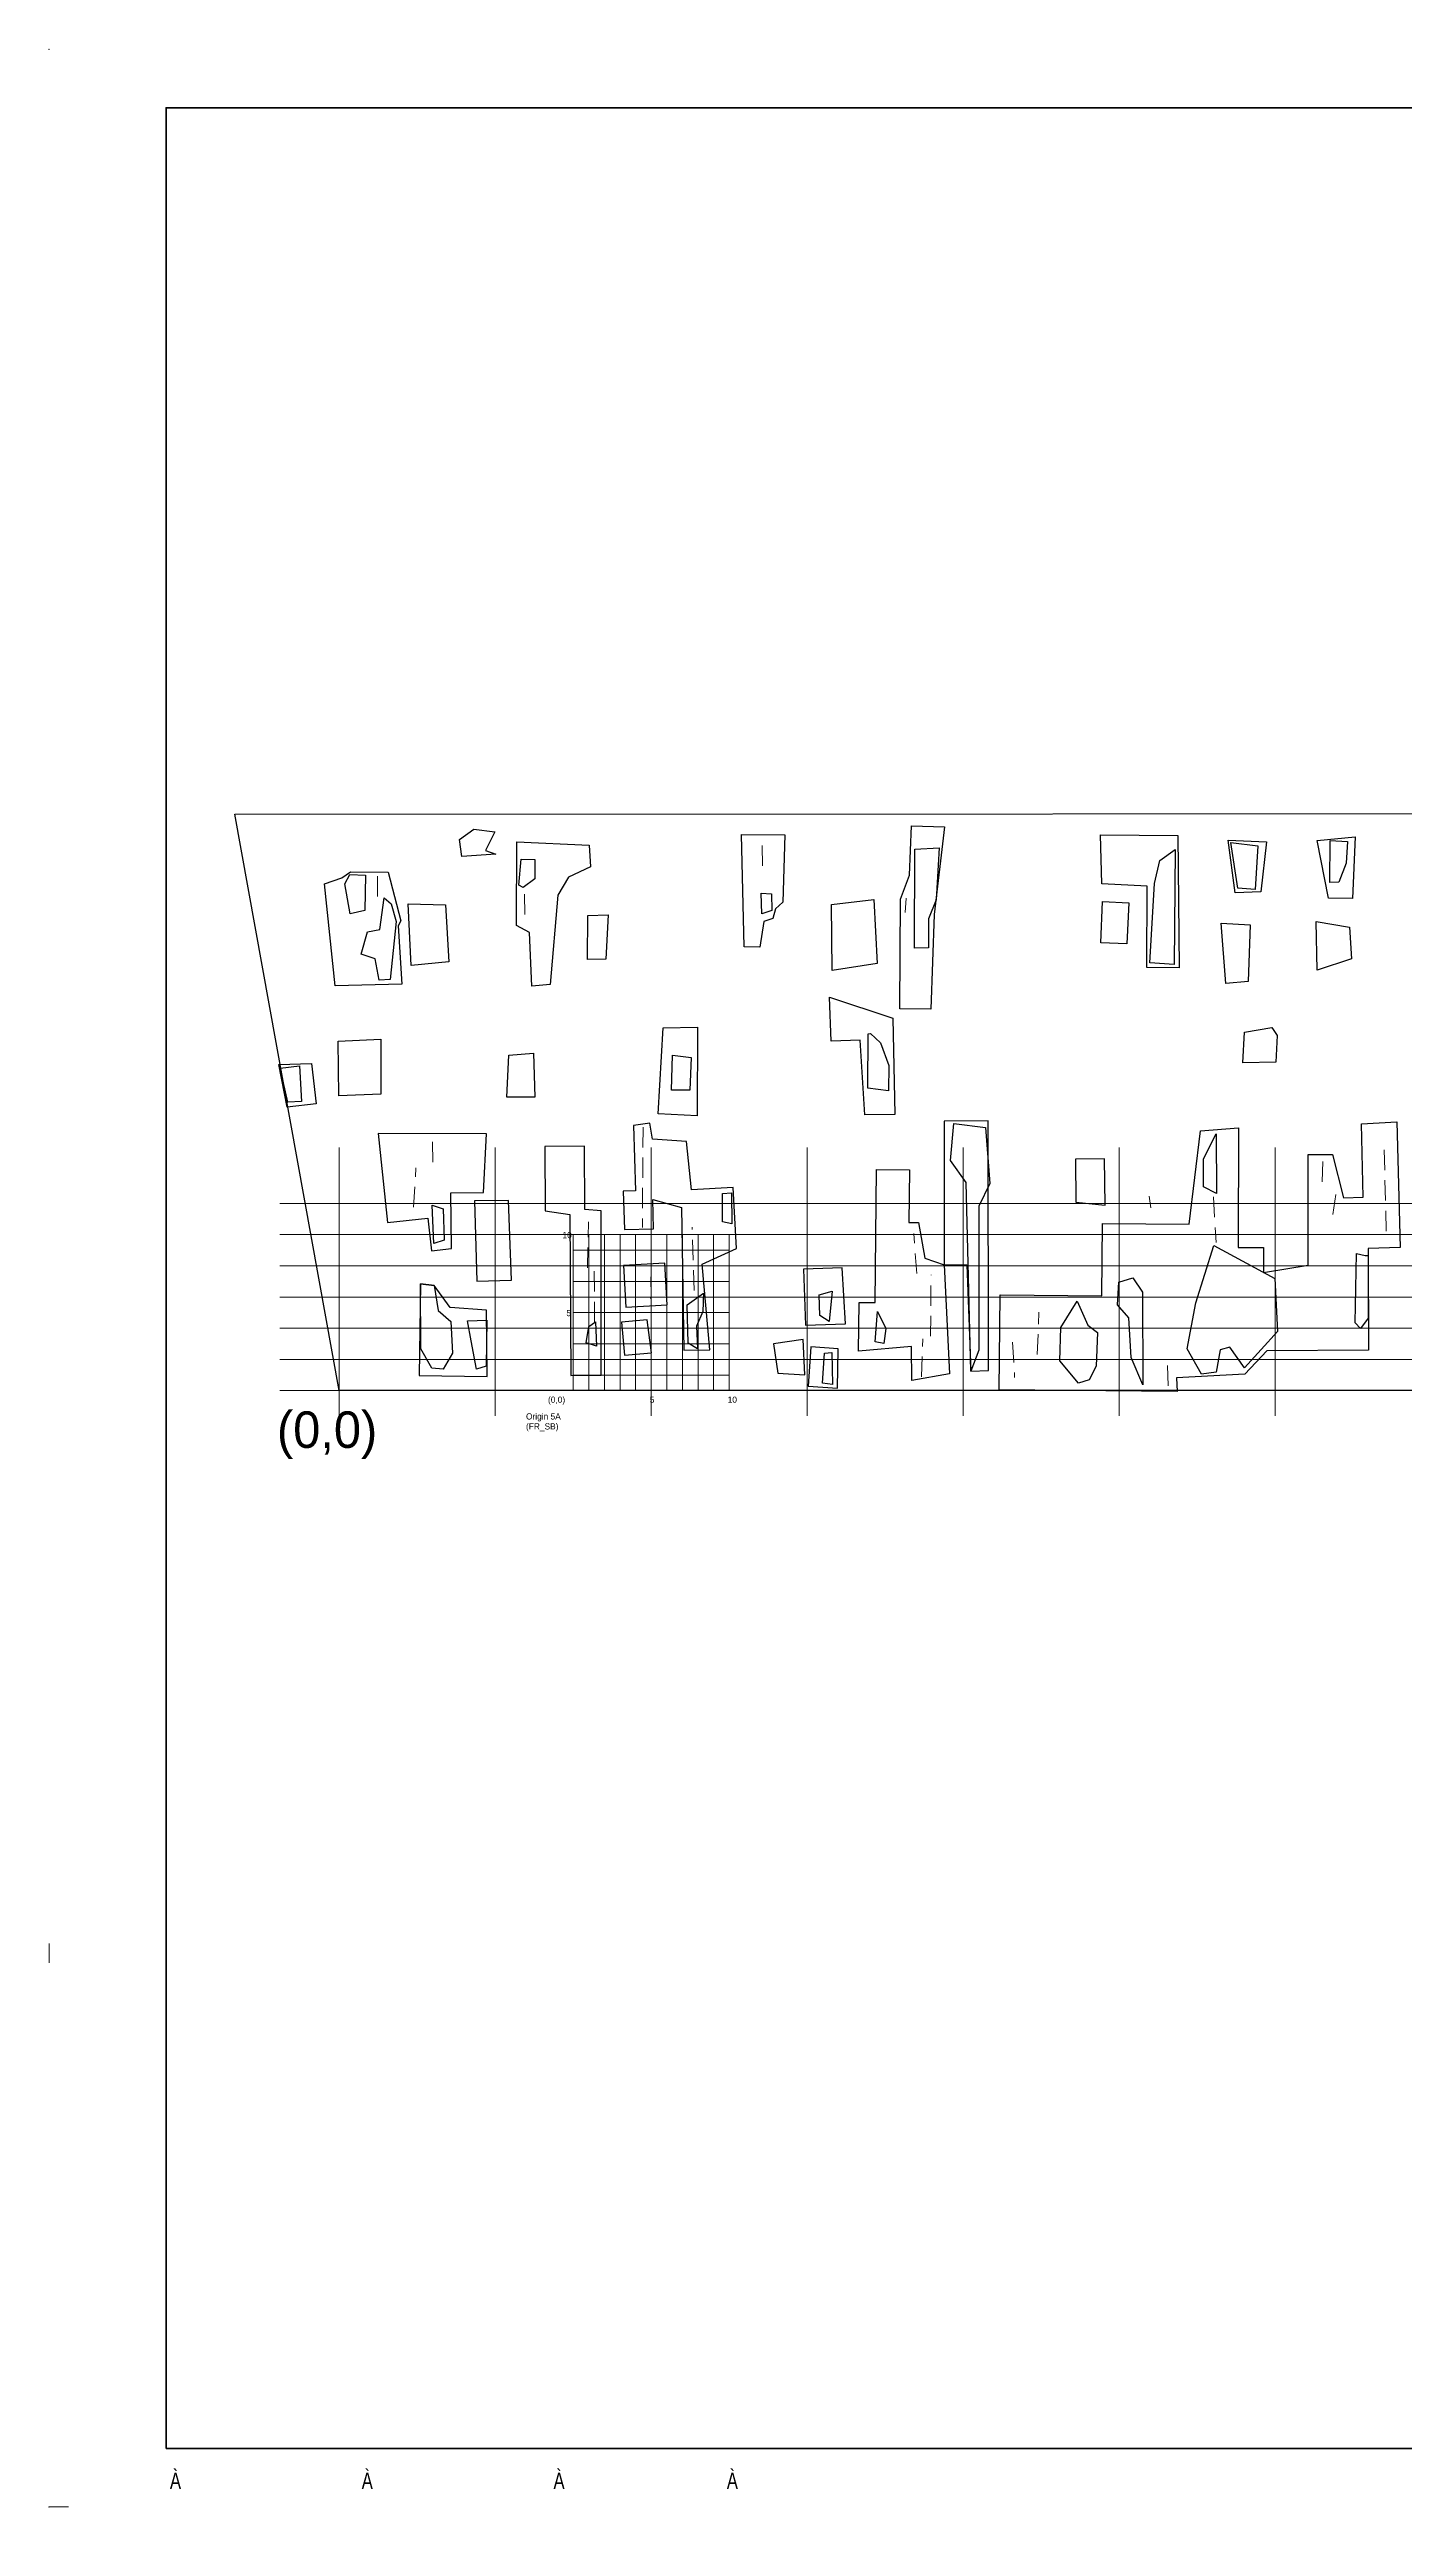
# Model space of a CAD drawing. Header units: feet. Extents: x 2768830 to 2769070, y 549109 to 549267.
# Drawn here: x 2768829.7 to 2768916.6, y 549109.2 to 549266.7 of the extents above; entities that cross this region are included whole.
import ezdxf
from ezdxf.enums import TextEntityAlignment as Align

# ---------------------------------------------------------------- set-up
doc = ezdxf.new("R2010")
doc.units = ezdxf.units.FT
doc.header["$LTSCALE"] = 312
doc.header["$MEASUREMENT"] = 0
doc.linetypes.add('Dash01', pattern=[1.5, 1, -0.5])
doc.linetypes.add('DGN Style 1', pattern=[0.013513, 2.2e-05, -0.013491])
for name, color, linetype, lineweight in [('Aggr A Line', 212, 'Continuous', 30), ('Asph A Line', 5, 'Continuous', 30), ('Conc A Line', 96, 'Continuous', 30), ('Conc Line Exst', 1, 'Dash01', 13), ('dim (wt 1)', 4, 'Continuous', 13), ('Mask Lv Priority 100', 7, 'Continuous', 0), ('sht Lines', 7, 'Continuous', 0), ('sht Lines (Construction)', 7, 'Continuous', 0), ('sht Stamp Text', 3, 'Continuous', 13), ('sht Text', 7, 'Continuous', 0), ('Surface Conc Line Exst', 1, 'Dash01', 0), ('Tag DIP text', 2, 'Continuous', 0), ('Text text', 7, 'Continuous', 40)]:
    doc.layers.add(name, color=color, linetype=linetype, lineweight=lineweight)
doc.styles.add('Style-NDDOT', font='')
doc.styles.add('Text 0.09', font='', dxfattribs={"height": 0.0075})
doc.styles.get('Style-NDDOT').set_extended_font_data('NDDOT')
doc.styles.get('Text 0.09').set_extended_font_data('NDDOT')

# ---------------------------------------------------------------- blocks, each defined once
blk = doc.blocks.new('Plan')
at = {"layer": 'sht Lines', "color": 6, "linetype": 'Continuous', "lineweight": 0}
blk.add_line((0, 0), (1.25, 0), dxfattribs=at)
at = {"layer": 'sht Lines', "color": 6, "linetype": 'Continuous', "lineweight": 0, "flags": 128}
blk.add_lwpolyline([(0, 0.83333), (0, 0), (1, 0), (1, 0.1), (1.09996, 0.1), (1.09996, 0.25), (1.25, 0.25), (1.25, 0.79165), (0.86667, 0.79165), (0.86667, 0.83333), (0, 0.83333)], close=True, dxfattribs=at)
at = {"layer": 'sht Lines', "color": 6, "linetype": 'Continuous', "lineweight": 53, "flags": 128}
blk.add_lwpolyline([(0.00001, 0.00003), (1.25001, 0.00003), (1.25001, 0.83336), (0.00001, 0.83336), (0.00001, 0.00003)], close=True, dxfattribs=at)
at = {"layer": 'sht Lines', "color": 7, "linetype": 'Continuous', "lineweight": 0}
for p in [(-0.04165, 0.8542), (-0.04165, 0.8542), (-0.04165, 0.8542), (-0.04165, -0.02081)]:
    blk.add_point(p, dxfattribs=at)
at = {"layer": 'sht Lines (Construction)', "color": 34, "linetype": 'DGN Style 1', "lineweight": 13, "flags": 128}
blk.add_lwpolyline([(-0.04165, -0.02081), (1.29168, -0.02081), (1.29168, 0.8542), (-0.04165, 0.8542), (-0.04165, -0.02081)], close=True, dxfattribs=at)
at = {"layer": 'sht Stamp Text', "color": 3, "linetype": 'Continuous', "lineweight": 13, "style": 'Style-NDDOT', "flags": 12}
blk.add_attdef('pe_name', text='', height=0.00667, dxfattribs=at).set_placement((1.17498, 0.20167), align=Align.MIDDLE_CENTER)
at = {"layer": 'sht Stamp Text', "color": 3, "linetype": 'Continuous', "lineweight": 13, "style": 'Style-NDDOT'}
for tag, p in [('pe_number', (1.18292, 0.175)), ('pe_date', (1.14983, 0.16168))]:
    blk.add_attdef(tag, text='', height=0.00667, dxfattribs=at).set_placement(p, align=Align.MIDDLE_CENTER)
at = {"layer": 'sht Text', "color": 7, "linetype": 'Continuous', "lineweight": 0, "style": 'Style-NDDOT', "width": 0.757093}
for s, p in [(' À', (-0.00024, -0.00856)), ('  À', (0.06643, -0.00856)), ('   À', (0.1331, -0.00856)), ('À ', (0.19976, -0.00856))]:
    blk.add_text(s, height=0.005833, dxfattribs=at).set_placement(p, align=Align.TOP_LEFT)
at = {"layer": 'sht Text', "color": 1, "linetype": 'Continuous', "lineweight": 13, "style": 'Style-NDDOT'}
for tag, p in [('Type of revision 1', (0.86834, 0.82824)), ('Type of revision 2', (0.86834, 0.81779)), ('Type of revision 3', (0.86834, 0.80733)), ('Type of revision 4', (0.86834, 0.79688))]:
    blk.add_attdef(tag, text='', height=0.00583, dxfattribs=at).set_placement(p, align=Align.MIDDLE_LEFT)
for tag, p in [('Date of revision 1', (0.94745, 0.82823)), ('Date of revision 2', (0.94745, 0.81777)), ('Date of revision 3', (0.94745, 0.80732)), ('Date of revision 4', (0.94745, 0.79686))]:
    blk.add_attdef(tag, text='', height=0.00583, dxfattribs=at).set_placement(p, align=Align.MIDDLE_RIGHT)
at = {"layer": 'sht Text', "color": 7, "linetype": 'Continuous', "lineweight": 0, "style": 'Style-NDDOT'}
for tag, height, p in [('project', 0.00833, (1.07501, 0.80211)), ('section', 0.00833, (1.18751, 0.80211)), ('page', 0.00833, (1.22918, 0.80211)), ('tb_line1', 0.0075, (1.12501, 0.09375)), ('tb_line2', 0.0075, (1.12501, 0.08125)), ('tb_line3', 0.0075, (1.12501, 0.06875)), ('tb_line4', 0.0075, (1.12501, 0.05625)), ('tb_line5', 0.0075, (1.12501, 0.04375)), ('tb_line6', 0.0075, (1.12501, 0.03125)), ('tb_line7', 0.0075, (1.12501, 0.01875)), ('tb_line8', 0.0075, (1.12501, 0.00625))]:
    blk.add_attdef(tag, text='', height=height, dxfattribs=at).set_placement(p, align=Align.MIDDLE_CENTER)
at = {"layer": 'Tag DIP text', "color": 2, "linetype": 'Continuous', "lineweight": 0, "style": 'Style-NDDOT'}
for tag, p in [('highway_no', (1.25, 0)), ('sheet_ref_pnt', (1.25, -0.005)), ('revision_date', (1.25, -0.00333)), ('division_no', (1.25, -0.00167)), ('consultant', (1.25, -0.00833)), ('county', (1.25, -0.00667)), ('comment_3', (1.25, -0.01167)), ('comment_4', (1.25, -0.01333)), ('comment_5', (1.25, -0.015)), ('comment_6', (1.25, -0.01667)), ('bridge', (1.25, -0.01))]:
    blk.add_attdef(tag, text='', height=0.000833, dxfattribs=at).set_placement(p, align=Align.TOP_RIGHT)

msp = doc.modelspace()

# ---------------------------------------------------------------- linework, layer by layer
at = {"layer": 'Aggr A Line', "color": 212, "linetype": 'Continuous', "lineweight": 30, "flags": 128}
for points in [[(2768870.58, 549196.65), (2768868.38, 549196.8), (2768868.22, 549197.84), (2768867.18, 549197.68), (2768867.31, 549193.5), (2768866.52, 549193.48), (2768866.59, 549191.01), (2768868.46, 549191.07), (2768868.41, 549192.94), (2768870.26, 549192.43), (2768870.39, 549183.28), (2768872.06, 549183.31), (2768871.57, 549188.8), (2768873.77, 549189.79), (2768873.56, 549193.7), (2768870.9, 549193.55), (2768870.58, 549196.65)], [(2768889.92, 549197.99), (2768887.08, 549197.96), (2768887.1, 549188.75), (2768888.54, 549188.75), (2768888.79, 549181.94), (2768889.94, 549181.99), (2768889.92, 549197.99)], [(2768916.12, 549197.91), (2768916.33, 549189.86), (2768914.27, 549189.8), (2768914.3, 549183.28), (2768907.77, 549183.24), (2768906.37, 549181.75), (2768901.98, 549181.51), (2768902.03, 549180.63), (2768890.62, 549180.74), (2768890.68, 549186.83), (2768897.19, 549186.77), (2768897.24, 549191.4), (2768902.8, 549191.35), (2768903.52, 549197.34), (2768905.96, 549197.54), (2768905.95, 549189.87), (2768907.56, 549189.87), (2768907.56, 549188.26), (2768910.42, 549188.74), (2768910.43, 549195.83), (2768911.98, 549195.83), (2768912.7, 549193.05), (2768913.96, 549193.08), (2768913.84, 549197.79), (2768916.12, 549197.91)], [(2768857.74, 549197.14), (2768850.8, 549197.16), (2768851.41, 549191.47), (2768853.98, 549191.74), (2768854.21, 549189.66), (2768855.51, 549189.8), (2768855.46, 549193.36), (2768857.55, 549193.39), (2768857.74, 549197.14)], [(2768865.1, 549192.22), (2768864.05, 549192.29), (2768864.03, 549196.35), (2768861.48, 549196.33), (2768861.5, 549192.22), (2768863.09, 549191.98), (2768863.16, 549181.67), (2768865.1, 549181.68), (2768865.1, 549192.22)], [(2768887.1, 549188.75), (2768887.43, 549181.77), (2768885.01, 549181.33), (2768885, 549183.51), (2768881.6, 549183.21), (2768881.64, 549186.34), (2768882.67, 549186.33), (2768882.76, 549194.86), (2768884.86, 549194.83), (2768884.82, 549191.46), (2768885.45, 549191.46), (2768885.85, 549189.19), (2768887.1, 549188.75)], [(2768897.38, 549195.54), (2768895.52, 549195.53), (2768895.54, 549192.77), (2768897.41, 549192.57), (2768897.38, 549195.54)], [(2768859.15, 549192.87), (2768856.97, 549192.86), (2768857.13, 549187.7), (2768859.34, 549187.77), (2768859.15, 549192.87)], [(2768869.18, 549188.85), (2768866.53, 549188.71), (2768866.67, 549186.05), (2768869.33, 549186.19), (2768869.18, 549188.85)], [(2768880.55, 549188.55), (2768878.08, 549188.47), (2768878.2, 549184.89), (2768880.76, 549184.97), (2768880.55, 549188.55)], [(2768857.74, 549185.84), (2768855.41, 549186.01), (2768854.4, 549187.42), (2768853.51, 549187.54), (2768853.44, 549181.65), (2768857.8, 549181.59), (2768857.74, 549185.84)], [(2768868.04, 549185.23), (2768866.41, 549185.08), (2768866.6, 549182.96), (2768868.32, 549183.11), (2768868.04, 549185.23)], [(2768878.05, 549183.97), (2768876.15, 549183.7), (2768876.42, 549181.81), (2768878.15, 549181.71), (2768878.05, 549183.97)], [(2768880.3, 549183.36), (2768878.55, 549183.49), (2768878.37, 549180.97), (2768880.26, 549180.84), (2768880.3, 549183.36)]]:
    msp.add_lwpolyline(points, close=True, dxfattribs=at)
at = {"layer": 'Asph A Line', "color": 5, "linetype": 'Continuous', "lineweight": 30, "flags": 128}
for points in [[(2768889.75, 549197.56), (2768890.02, 549193.97), (2768889.32, 549192.51), (2768889.31, 549183.28), (2768888.79, 549181.94), (2768888.5, 549194.02), (2768887.5, 549195.43), (2768887.71, 549197.8), (2768889.75, 549197.56)], [(2768904.52, 549197.15), (2768904.56, 549193.33), (2768903.72, 549193.75), (2768903.71, 549195.55), (2768904.52, 549197.15)], [(2768873.46, 549193.36), (2768873.48, 549191.37), (2768872.87, 549191.51), (2768872.87, 549193.32), (2768873.46, 549193.36)], [(2768854.96, 549192.35), (2768855.04, 549190.34), (2768854.36, 549190.12), (2768854.27, 549192.58), (2768854.96, 549192.35)], [(2768908.3, 549187.87), (2768908.47, 549184.48), (2768907.42, 549183.32), (2768906.34, 549182.15), (2768905.4, 549183.47), (2768904.79, 549183.3), (2768904.53, 549181.88), (2768903.58, 549181.75), (2768902.68, 549183.37), (2768903.23, 549186.32), (2768904.39, 549189.99), (2768908.3, 549187.87)], [(2768914.27, 549189.35), (2768914.28, 549185.34), (2768913.79, 549184.68), (2768913.44, 549185.03), (2768913.52, 549189.48), (2768914.08, 549189.36), (2768914.27, 549189.35)], [(2768854.4, 549187.42), (2768854.64, 549185.82), (2768855.47, 549185.13), (2768855.56, 549183.09), (2768854.96, 549182.07), (2768854.24, 549182.13), (2768853.53, 549183.37), (2768853.51, 549187.54), (2768854.4, 549187.42)], [(2768871.66, 549186.94), (2768871.62, 549185.77), (2768871.22, 549184.82), (2768871.28, 549183.36), (2768870.67, 549183.74), (2768870.61, 549186.18), (2768871.66, 549186.94)], [(2768879.92, 549187.06), (2768879.71, 549185.13), (2768879.12, 549185.51), (2768879.08, 549186.82), (2768879.92, 549187.06)], [(2768899.81, 549187.01), (2768899.83, 549181.06), (2768899.07, 549182.82), (2768898.93, 549185.35), (2768898.21, 549186.19), (2768898.28, 549187.64), (2768899.18, 549187.91), (2768899.81, 549187.01)], [(2768857.76, 549185.2), (2768857.72, 549182.26), (2768857.1, 549182.06), (2768856.77, 549183.89), (2768856.53, 549185.17), (2768857.76, 549185.2)], [(2768882.81, 549185.77), (2768883.34, 549184.68), (2768883.23, 549183.72), (2768882.66, 549183.81), (2768882.81, 549185.77)], [(2768896.92, 549184.42), (2768896.83, 549182.25), (2768896.39, 549181.38), (2768895.71, 549181.17), (2768894.5, 549182.61), (2768894.57, 549184.74), (2768895.62, 549186.42), (2768896.3, 549184.89), (2768896.92, 549184.42)], [(2768864.74, 549185.11), (2768864.79, 549183.55), (2768864.13, 549183.76), (2768864.3, 549184.79), (2768864.74, 549185.11)], [(2768879.88, 549183.14), (2768879.94, 549181.09), (2768879.3, 549181.17), (2768879.41, 549183.09), (2768879.88, 549183.14)]]:
    msp.add_lwpolyline(points, dxfattribs=at)
at = {"layer": 'Conc A Line', "color": 96, "linetype": 'Continuous', "lineweight": 30, "flags": 128}
msp.add_lwpolyline([(2769051.36, 549217.71), (2769057.89, 549180.69), (2768848.31, 549180.69), (2768841.62, 549217.64), (2769051.36, 549217.71)], close=True, dxfattribs=at)
at = {"layer": 'Conc Line Exst', "color": 1, "linetype": 'Dash01', "lineweight": 13, "ltscale": 0.004167, "flags": 128}
for points in [[(2768854.31, 549195.34), (2768854.29, 549196.89)], [(2768867.79, 549197.58), (2768867.74, 549191.15)], [(2768915.43, 549190.92), (2768915.29, 549196.71)], [(2768853.07, 549192.45), (2768853.22, 549194.96)], [(2768911.33, 549194.07), (2768911.37, 549195.56)], [(2768900.23, 549193.16), (2768900.35, 549192.4)], [(2768904.36, 549193.1), (2768904.52, 549190.19)], [(2768912.21, 549193.26), (2768911.96, 549191.64)], [(2768864.22, 549188.57), (2768864.29, 549191.5)], [(2768871.07, 549187.11), (2768870.93, 549191.17)], [(2768885.33, 549188.19), (2768885.15, 549190.77)], [(2768864.67, 549185.09), (2768864.66, 549188.57)], [(2768868.31, 549188.64), (2768868.26, 549186.59)], [(2768886.22, 549184.18), (2768886.25, 549188.12)], [(2768893.06, 549183), (2768893.16, 549185.72)], [(2768885.64, 549181.58), (2768885.73, 549184.02)], [(2768891.47, 549183.8), (2768891.61, 549181.54)], [(2768901.4, 549182.3), (2768901.46, 549180.93)]]:
    msp.add_lwpolyline(points, dxfattribs=at)

# ---------------------------------------------------------------- next in the draw order: block references
at = {"layer": 'Mask Lv Priority 100', "color": 7, "linetype": 'Continuous', "lineweight": 13, "xscale": 180, "yscale": 180, "zscale": 180}
msp.add_blockref('Plan', (2768837.2, 549112.9), dxfattribs=at)

# ---------------------------------------------------------------- next in the draw order: linework, layer by layer
at = {"layer": 'Aggr A Line', "color": 212, "linetype": 'Continuous', "lineweight": 30, "flags": 128}
for points in [[(2768887.11, 549216.82), (2768886.45, 549211.21), (2768886.23, 549205.14), (2768884.25, 549205.15), (2768884.29, 549212.18), (2768884.87, 549213.72), (2768884.99, 549216.88), (2768887.11, 549216.82)], [(2768858.28, 549216.5), (2768857.69, 549215.31), (2768858.35, 549215.07), (2768856.17, 549214.91), (2768856.02, 549216.02), (2768856.94, 549216.67), (2768858.28, 549216.5)], [(2768864.33, 549215.65), (2768864.42, 549214.25), (2768863, 549213.59), (2768862.33, 549212.45), (2768861.82, 549206.71), (2768860.65, 549206.61), (2768860.51, 549210.06), (2768859.68, 549210.5), (2768859.7, 549215.86), (2768864.33, 549215.65)], [(2768876.87, 549216.31), (2768876.74, 549211.99), (2768876.27, 549211.56), (2768876.11, 549210.95), (2768875.52, 549210.76), (2768875.27, 549209.12), (2768874.27, 549209.14), (2768874.09, 549216.34), (2768876.87, 549216.31)], [(2768902.07, 549216.26), (2768902.15, 549207.78), (2768900.08, 549207.81), (2768900.11, 549213.02), (2768897.19, 549213.16), (2768897.12, 549216.31), (2768902.07, 549216.26)], [(2768907.76, 549215.86), (2768907.4, 549212.65), (2768905.75, 549212.6), (2768905.31, 549215.97), (2768907.76, 549215.86)], [(2768913.45, 549216.18), (2768913.27, 549212.22), (2768911.73, 549212.25), (2768911.01, 549215.94), (2768913.45, 549216.18)], [(2768851.45, 549213.91), (2768852.26, 549210.79), (2768852.08, 549210.48), (2768852.31, 549206.73), (2768848.05, 549206.64), (2768847.36, 549213.16), (2768848.48, 549213.56), (2768849.03, 549213.94), (2768851.45, 549213.91)], [(2768882.59, 549212.17), (2768882.8, 549208.06), (2768879.92, 549207.61), (2768879.86, 549211.84), (2768882.59, 549212.17)], [(2768898.94, 549211.95), (2768898.81, 549209.33), (2768897.14, 549209.39), (2768897.25, 549212.04), (2768898.94, 549211.95)], [(2768855.12, 549211.83), (2768855.33, 549208.17), (2768852.92, 549207.93), (2768852.72, 549211.88), (2768855.12, 549211.83)], [(2768864.22, 549208.32), (2768864.25, 549211.14), (2768865.54, 549211.18), (2768865.4, 549208.34), (2768864.22, 549208.32)], [(2768906.72, 549210.55), (2768906.59, 549206.91), (2768905.15, 549206.79), (2768904.85, 549210.65), (2768906.72, 549210.55)], [(2768913.07, 549210.4), (2768913.21, 549208.36), (2768911.01, 549207.63), (2768910.95, 549210.76), (2768913.07, 549210.4)], [(2768883.79, 549204.56), (2768883.93, 549198.38), (2768882, 549198.37), (2768881.71, 549203.16), (2768879.84, 549203.08), (2768879.73, 549205.91), (2768883.79, 549204.56)], [(2768850.98, 549203.22), (2768850.98, 549199.68), (2768848.28, 549199.59), (2768848.24, 549203.09), (2768850.98, 549203.22)], [(2768871.27, 549203.99), (2768871.25, 549198.3), (2768868.75, 549198.43), (2768869.07, 549203.95), (2768871.27, 549203.99)], [(2768908.09, 549203.96), (2768908.45, 549203.44), (2768908.35, 549201.73), (2768906.24, 549201.69), (2768906.35, 549203.66), (2768908.09, 549203.96)], [(2768846.53, 549201.66), (2768846.82, 549199.08), (2768844.96, 549198.85), (2768844.43, 549201.6), (2768846.53, 549201.66)], [(2768860.76, 549202.32), (2768860.84, 549199.5), (2768859.06, 549199.5), (2768859.17, 549202.19), (2768860.76, 549202.32)]]:
    msp.add_lwpolyline(points, dxfattribs=at)
at = {"layer": 'Asph A Line', "color": 5, "linetype": 'Continuous', "lineweight": 30, "flags": 128}
for points in [[(2768886.76, 549215.47), (2768886.58, 549212.14), (2768886.09, 549210.93), (2768886.08, 549209.07), (2768885.19, 549209.05), (2768885.21, 549215.39), (2768886.76, 549215.47)], [(2768901.91, 549215.36), (2768901.83, 549208), (2768900.27, 549208.1), (2768900.57, 549213.19), (2768900.92, 549214.66), (2768901.91, 549215.36)], [(2768907.21, 549215.61), (2768907.02, 549212.8), (2768905.93, 549212.9), (2768905.48, 549215.82), (2768907.21, 549215.61)], [(2768912.95, 549215.88), (2768912.87, 549214.49), (2768912.39, 549213.28), (2768911.81, 549213.25), (2768911.83, 549215.94), (2768912.95, 549215.88)], [(2768849.99, 549213.72), (2768849.94, 549211.45), (2768849.01, 549211.24), (2768848.67, 549213.17), (2768848.98, 549213.76), (2768849.99, 549213.72)], [(2768860.84, 549214.72), (2768860.84, 549213.49), (2768860.1, 549212.93), (2768859.81, 549213.09), (2768859.96, 549214.74), (2768860.84, 549214.72)], [(2768851.63, 549211.88), (2768851.95, 549210.76), (2768851.57, 549207.04), (2768850.87, 549206.99), (2768850.6, 549208.37), (2768849.72, 549208.67), (2768850.11, 549210.09), (2768850.9, 549210.25), (2768851.18, 549212.27), (2768851.63, 549211.88)], [(2768876.03, 549212.52), (2768876.04, 549211.45), (2768875.39, 549211.24), (2768875.36, 549212.57), (2768876.03, 549212.52)], [(2768882.36, 549203.57), (2768883.01, 549202.98), (2768883.54, 549201.53), (2768883.53, 549199.91), (2768882.19, 549200.07), (2768882.22, 549203.56), (2768882.36, 549203.57)], [(2768845.75, 549201.5), (2768845.88, 549199.22), (2768845.01, 549199.17), (2768844.52, 549201.35), (2768845.75, 549201.5)], [(2768870.88, 549202.03), (2768870.78, 549199.95), (2768869.61, 549199.94), (2768869.67, 549202.19), (2768870.88, 549202.03)]]:
    msp.add_lwpolyline(points, dxfattribs=at)
at = {"layer": 'dim (wt 1)', "color": 9, "linetype": 'Continuous', "lineweight": 13}
for p, q in [((2768848.31, 549196.27), (2768848.31, 549179.08)), ((2768858.31, 549196.27), (2768858.31, 549179.08)), ((2768868.31, 549196.27), (2768868.31, 549179.08)), ((2768878.31, 549196.27), (2768878.31, 549179.08)), ((2768888.31, 549196.27), (2768888.31, 549179.08)), ((2768898.31, 549196.27), (2768898.31, 549179.08)), ((2768908.31, 549196.27), (2768908.31, 549179.08)), ((2768844.5, 549192.69), (2769055.89, 549192.69)), ((2768844.5, 549190.69), (2769056.24, 549190.69)), ((2768844.5, 549188.69), (2769056.6, 549188.69)), ((2768844.5, 549186.69), (2769056.95, 549186.69)), ((2768844.5, 549184.69), (2769057.3, 549184.69)), ((2768844.5, 549182.69), (2769057.65, 549182.69)), ((2768844.5, 549180.69), (2769058.01, 549180.69))]:
    msp.add_line(p, q, dxfattribs=at)
at = {"layer": 'dim (wt 1)', "color": 4, "linetype": 'Continuous', "lineweight": 13}
for p, q in [((2768864.31, 549180.69), (2768864.31, 549190.69)), ((2768865.31, 549180.69), (2768865.31, 549190.69)), ((2768866.31, 549180.69), (2768866.31, 549190.69)), ((2768867.31, 549180.69), (2768867.31, 549190.69)), ((2768868.31, 549180.69), (2768868.31, 549190.69)), ((2768869.31, 549180.69), (2768869.31, 549190.69)), ((2768870.31, 549180.69), (2768870.31, 549190.69)), ((2768871.31, 549180.69), (2768871.31, 549190.69)), ((2768872.31, 549180.69), (2768872.31, 549190.69)), ((2768873.31, 549180.69), (2768873.31, 549190.69)), ((2768863.31, 549189.69), (2768873.31, 549189.69)), ((2768863.31, 549188.69), (2768873.31, 549188.69)), ((2768863.31, 549187.69), (2768873.31, 549187.69)), ((2768863.31, 549186.69), (2768873.31, 549186.69)), ((2768863.31, 549185.69), (2768873.31, 549185.69)), ((2768863.31, 549184.69), (2768873.31, 549184.69)), ((2768863.31, 549183.69), (2768873.31, 549183.69)), ((2768863.31, 549182.69), (2768873.31, 549182.69)), ((2768863.31, 549181.69), (2768873.31, 549181.69))]:
    msp.add_line(p, q, dxfattribs=at)
msp.add_lwpolyline([(2768863.31, 549190.69), (2768873.31, 549190.69), (2768873.31, 549180.69), (2768863.31, 549180.69)], close=True, dxfattribs=at)
at = {"layer": 'Surface Conc Line Exst', "color": 1, "linetype": 'Dash01', "lineweight": 0, "ltscale": 0.004167, "flags": 128}
for points in [[(2768875.43, 549215.63), (2768875.44, 549213.72)], [(2768850.75, 549213.66), (2768850.77, 549212.06)], [(2768860.18, 549212.5), (2768860.22, 549210.56)], [(2768884.65, 549212.25), (2768884.59, 549211.33)]]:
    msp.add_lwpolyline(points, dxfattribs=at)

# ---------------------------------------------------------------- next in the draw order: texts
at = {"layer": 'Text text', "color": 7, "linetype": 'Continuous', "lineweight": 30, "style": 'Text 0.09'}
for s, height, p in [('10', 0.4, (2768862.62, 549190.46)), ('5', 0.4, (2768862.87, 549185.46)), ('(0,0)', 2.34, (2768844.31, 549177.02)), ('Origin 5A', 0.4, (2768860.28, 549178.84)), ('(0,0)', 0.4, (2768861.69, 549179.91)), ('5', 0.4, (2768868.21, 549179.91)), ('10', 0.4, (2768873.21, 549179.91)), ('(FR_SB)', 0.4, (2768860.28, 549178.2))]:
    msp.add_text(s, height=height, dxfattribs=at).set_placement(p)

doc.saveas('drawing.dxf')
